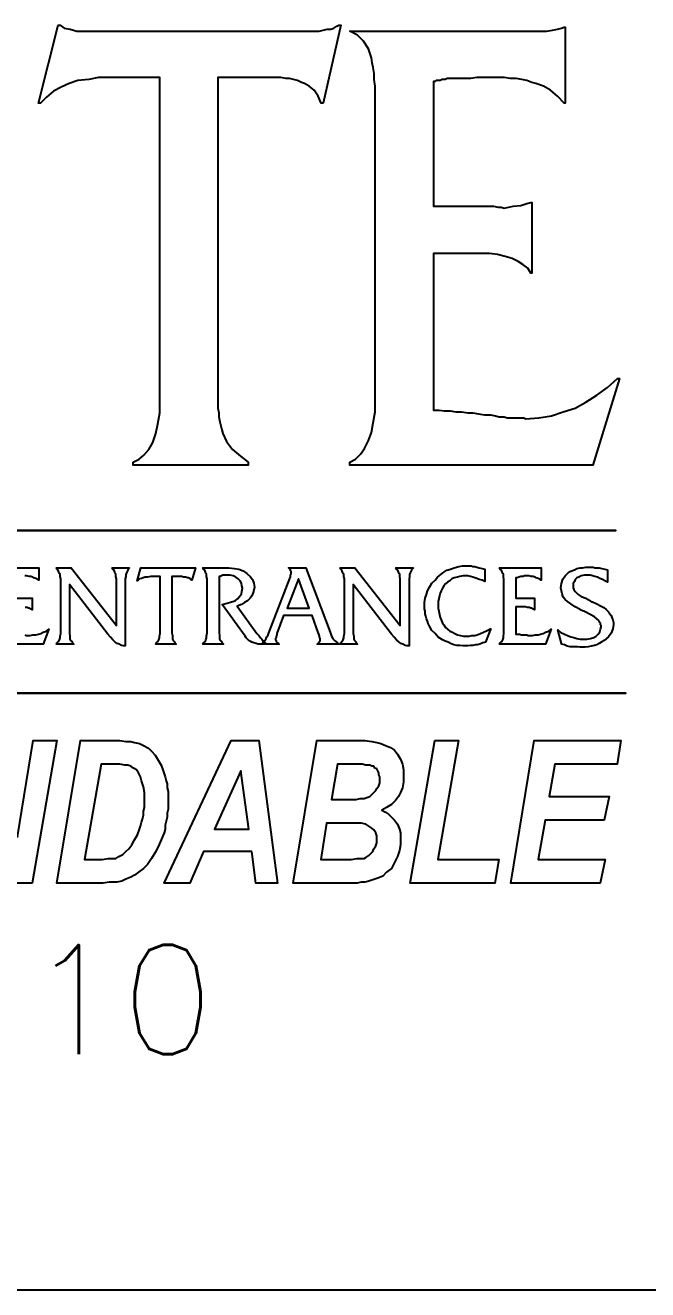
# Model space of a CAD drawing. Header units: inches. Extents: x -1.3 to 32.6, y -0.2 to 43.7.
# Drawn here: x 28.88 to 30.304, y -0.158 to 2.737 of the extents above; entities that cross this region are included whole.
import ezdxf

# ---------------------------------------------------------------- set-up
doc = ezdxf.new("R2010")
doc.units = ezdxf.units.IN
doc.header["$MEASUREMENT"] = 0
doc.layers.add('R-ANNO-TEXT', color=6, linetype='Continuous')
doc.layers.add('R-SWTS-OTLN', color=2, linetype='Continuous')
doc.styles.add('SWTSTEXT', font='romans.shx')

msp = doc.modelspace()

# ---------------------------------------------------------------- linework, layer by layer
at = {"layer": 'R-ANNO-TEXT'}
for points in [[(29.18766, 1.87861), (29.18766, 2.61747), (29.07503, 2.61747), (29.04799, 2.61747), (29.02547, 2.61297), (29.00069, 2.61071), (28.98042, 2.60396), (28.96239, 2.59495), (28.94437, 2.58594), (28.9286, 2.57242), (28.91509, 2.5589), (28.91058, 2.5589), (28.95564, 2.73686), (28.96014, 2.73686), (28.96915, 2.7301), (28.98267, 2.72785), (28.99844, 2.72335), (29.01871, 2.72335), (29.53006, 2.72335), (29.54132, 2.72335), (29.55259, 2.72335), (29.5616, 2.7256), (29.57061, 2.72785), (29.57962, 2.72785), (29.58638, 2.7301), (29.59313, 2.73461), (29.59764, 2.73686), (29.60214, 2.73686), (29.5616, 2.5589), (29.55709, 2.5589), (29.55033, 2.57467), (29.54132, 2.58819), (29.53006, 2.5972), (29.5188, 2.60396), (29.51204, 2.60621), (29.50303, 2.61071), (29.49402, 2.61297), (29.48501, 2.61522), (29.476, 2.61522), (29.46473, 2.61747), (29.45347, 2.61747), (29.44221, 2.61747), (29.32056, 2.61747), (29.32056, 1.88311), (29.32056, 1.87185), (29.32056, 1.86058), (29.32282, 1.84932), (29.32282, 1.84031), (29.32507, 1.82905), (29.32732, 1.82004), (29.32957, 1.81103), (29.33183, 1.80202), (29.34084, 1.78399), (29.35435, 1.76597), (29.37237, 1.75021), (29.3904, 1.73669), (29.3904, 1.72993), (29.12684, 1.72993), (29.12684, 1.73669), (29.14035, 1.74345), (29.15162, 1.75246), (29.16288, 1.76597), (29.17189, 1.78174), (29.17865, 1.80202), (29.18315, 1.82454), (29.18766, 1.84932), (29.18766, 1.87861), (29.18766, 1.87861)], [(29.18766, 1.87861), (29.18766, 2.61747), (29.07503, 2.61747), (29.07503, 2.61747), (29.04799, 2.61747), (29.02547, 2.61297), (29.00069, 2.61071), (28.98042, 2.60396), (28.96239, 2.59495), (28.94437, 2.58594), (28.9286, 2.57242), (28.91509, 2.5589), (28.91058, 2.5589), (28.95564, 2.73686), (28.96014, 2.73686), (28.96014, 2.73686), (28.96915, 2.7301), (28.98267, 2.72785), (28.99844, 2.72335), (29.01871, 2.72335), (29.53006, 2.72335), (29.53006, 2.72335), (29.54132, 2.72335), (29.55259, 2.72335), (29.5616, 2.7256), (29.57061, 2.72785), (29.57962, 2.72785), (29.58638, 2.7301), (29.59313, 2.73461), (29.59764, 2.73686), (29.60214, 2.73686), (29.5616, 2.5589), (29.55709, 2.5589), (29.55709, 2.5589), (29.55033, 2.57467), (29.54132, 2.58819), (29.53006, 2.5972), (29.5188, 2.60396), (29.5188, 2.60396), (29.51204, 2.60621), (29.50303, 2.61071), (29.49402, 2.61297), (29.48501, 2.61522), (29.476, 2.61522), (29.46473, 2.61747), (29.45347, 2.61747), (29.44221, 2.61747), (29.32056, 2.61747), (29.32056, 1.88311), (29.32056, 1.88311), (29.32056, 1.87185), (29.32056, 1.86058), (29.32282, 1.84932), (29.32282, 1.84031), (29.32507, 1.82905), (29.32732, 1.82004), (29.32957, 1.81103), (29.33183, 1.80202), (29.33183, 1.80202), (29.34084, 1.78399), (29.35435, 1.76597), (29.37237, 1.75021), (29.3904, 1.73669), (29.3904, 1.72993), (29.12684, 1.72993), (29.12684, 1.73669), (29.12684, 1.73669), (29.14035, 1.74345), (29.15162, 1.75246), (29.16288, 1.76597), (29.17189, 1.78174), (29.17865, 1.80202), (29.18315, 1.82454), (29.18766, 1.84932), (29.18766, 1.87861)], [(29.68099, 1.88086), (29.68099, 1.88086), (29.68099, 2.54764), (29.68099, 2.56566), (29.68099, 2.58143), (29.68099, 2.5972), (29.67873, 2.61297), (29.67873, 2.62648), (29.67648, 2.64), (29.67423, 2.65126), (29.67198, 2.66253), (29.66522, 2.6828), (29.65396, 2.70082), (29.64044, 2.71434), (29.62242, 2.72335), (30.05042, 2.72335), (30.05718, 2.72335), (30.06394, 2.72335), (30.06844, 2.72335), (30.07295, 2.72335), (30.08646, 2.7256), (30.09773, 2.72785), (30.10674, 2.7301), (30.11349, 2.73236), (30.11575, 2.73236), (30.11575, 2.5589), (30.11349, 2.5589), (30.09773, 2.57467), (30.08196, 2.58819), (30.06619, 2.5972), (30.04817, 2.60396), (30.03916, 2.60621), (30.02789, 2.61071), (30.01663, 2.61297), (30.00311, 2.61522), (29.9896, 2.61522), (29.97608, 2.61747), (29.96257, 2.61747), (29.9468, 2.61747), (29.92878, 2.61747), (29.91301, 2.61747), (29.89949, 2.61522), (29.88823, 2.61522), (29.87697, 2.61522), (29.86796, 2.61522), (29.85895, 2.61522), (29.85219, 2.61522), (29.84543, 2.61522), (29.84092, 2.61297), (29.83417, 2.61297), (29.82966, 2.61071), (29.82516, 2.61071), (29.82065, 2.61071), (29.8184, 2.60846), (29.81389, 2.60846), (29.81389, 2.32238), (29.94229, 2.32238), (29.9513, 2.32238), (29.96257, 2.32012), (29.96933, 2.32012), (29.97608, 2.31787), (29.99636, 2.32238), (30.01438, 2.32463), (30.02789, 2.32913), (30.0369, 2.33139), (30.03916, 2.33139), (30.03916, 2.1692), (30.0369, 2.1692), (30.03015, 2.18046), (30.01888, 2.18947), (30.00762, 2.19623), (29.9941, 2.20299), (29.97834, 2.20749), (29.96031, 2.212), (29.94229, 2.21425), (29.91977, 2.21425), (29.81389, 2.21425), (29.81389, 1.85608), (29.82741, 1.85608), (29.83867, 1.85383), (29.85219, 1.85383), (29.8657, 1.85157), (29.87922, 1.85157), (29.89274, 1.84932), (29.904, 1.84932), (29.91751, 1.84707), (29.93103, 1.84482), (29.94455, 1.84482), (29.95581, 1.84256), (29.96482, 1.84031), (29.97608, 1.84031), (29.98284, 1.83806), (29.99185, 1.83806), (29.99861, 1.83806), (30.00762, 1.83806), (30.01438, 1.83806), (30.02114, 1.83806), (30.02564, 1.83581), (30.05493, 1.83806), (30.08421, 1.84256), (30.11124, 1.85157), (30.13827, 1.86058), (30.16305, 1.8741), (30.18783, 1.88987), (30.21261, 1.90789), (30.23514, 1.92816), (30.23964, 1.92816), (30.17882, 1.72993), (29.62242, 1.72993), (29.62242, 1.73669), (29.63593, 1.74345), (29.6472, 1.75471), (29.65621, 1.76823), (29.66522, 1.78625), (29.67198, 1.80427), (29.67648, 1.8268), (29.68099, 1.85157), (29.68099, 1.88086), (29.68099, 1.88086)], [(29.68099, 1.88086), (29.68099, 1.88086), (29.68099, 2.54764), (29.68099, 2.54764), (29.68099, 2.56566), (29.68099, 2.58143), (29.68099, 2.5972), (29.67873, 2.61297), (29.67873, 2.62648), (29.67648, 2.64), (29.67423, 2.65126), (29.67198, 2.66253), (29.67198, 2.66253), (29.66522, 2.6828), (29.65396, 2.70082), (29.64044, 2.71434), (29.62242, 2.72335), (30.05042, 2.72335), (30.05042, 2.72335), (30.05718, 2.72335), (30.06394, 2.72335), (30.06844, 2.72335), (30.07295, 2.72335), (30.07295, 2.72335), (30.08646, 2.7256), (30.09773, 2.72785), (30.10674, 2.7301), (30.11349, 2.73236), (30.11575, 2.73236), (30.11575, 2.5589), (30.11349, 2.5589), (30.11349, 2.5589), (30.09773, 2.57467), (30.08196, 2.58819), (30.06619, 2.5972), (30.04817, 2.60396), (30.04817, 2.60396), (30.03916, 2.60621), (30.02789, 2.61071), (30.01663, 2.61297), (30.00311, 2.61522), (29.9896, 2.61522), (29.97608, 2.61747), (29.96257, 2.61747), (29.9468, 2.61747), (29.9468, 2.61747), (29.92878, 2.61747), (29.91301, 2.61747), (29.89949, 2.61522), (29.88823, 2.61522), (29.88823, 2.61522), (29.87697, 2.61522), (29.86796, 2.61522), (29.85895, 2.61522), (29.85219, 2.61522), (29.85219, 2.61522), (29.84543, 2.61522), (29.84092, 2.61297), (29.83417, 2.61297), (29.82966, 2.61071), (29.82966, 2.61071), (29.82516, 2.61071), (29.82065, 2.61071), (29.8184, 2.60846), (29.81389, 2.60846), (29.81389, 2.32238), (29.94229, 2.32238), (29.94229, 2.32238), (29.9513, 2.32238), (29.96257, 2.32012), (29.96933, 2.32012), (29.97608, 2.31787), (29.97608, 2.31787), (29.99636, 2.32238), (30.01438, 2.32463), (30.02789, 2.32913), (30.0369, 2.33139), (30.03916, 2.33139), (30.03916, 2.1692), (30.0369, 2.1692), (30.0369, 2.1692), (30.03015, 2.18046), (30.01888, 2.18947), (30.00762, 2.19623), (29.9941, 2.20299), (29.97834, 2.20749), (29.96031, 2.212), (29.94229, 2.21425), (29.91977, 2.21425), (29.81389, 2.21425), (29.81389, 1.85608), (29.81389, 1.85608), (29.82741, 1.85608), (29.83867, 1.85383), (29.85219, 1.85383), (29.8657, 1.85157), (29.87922, 1.85157), (29.89274, 1.84932), (29.904, 1.84932), (29.91751, 1.84707), (29.91751, 1.84707), (29.93103, 1.84482), (29.94455, 1.84482), (29.95581, 1.84256), (29.96482, 1.84031), (29.97608, 1.84031), (29.98284, 1.83806), (29.99185, 1.83806), (29.99861, 1.83806), (29.99861, 1.83806), (30.00762, 1.83806), (30.01438, 1.83806), (30.02114, 1.83806), (30.02564, 1.83581), (30.02564, 1.83581), (30.05493, 1.83806), (30.08421, 1.84256), (30.11124, 1.85157), (30.13827, 1.86058), (30.16305, 1.8741), (30.18783, 1.88987), (30.21261, 1.90789), (30.23514, 1.92816), (30.23964, 1.92816), (30.17882, 1.72993), (29.62242, 1.72993), (29.62242, 1.73669), (29.62242, 1.73669), (29.63593, 1.74345), (29.6472, 1.75471), (29.65621, 1.76823), (29.66522, 1.78625), (29.67198, 1.80427), (29.67648, 1.8268), (29.68099, 1.85157), (29.68099, 1.88086)], [(30.23141, 1.57998), (30.23141, 1.57998), (25.00116, 1.57998), (25.00116, 1.57998), (30.23141, 1.57998), (30.23141, 1.57998), (30.23141, 1.57998)], [(28.81623, 1.49483), (28.91142, 1.49483), (28.91142, 1.46641), (28.90857, 1.46783), (28.90431, 1.47068), (28.90005, 1.4721), (28.89721, 1.47352), (28.89295, 1.47494), (28.88868, 1.47494), (28.883, 1.47636), (28.87874, 1.47636)], [(29.11884, 1.49483), (29.116, 1.49199), (29.11458, 1.48914), (29.11316, 1.4863), (29.11174, 1.48346), (29.11032, 1.4792), (29.11032, 1.47494), (29.1089, 1.46925), (29.1089, 1.46357), (29.1089, 1.31582), (29.10463, 1.31582), (29.10037, 1.31724), (29.09469, 1.32008), (29.09043, 1.3215), (29.08616, 1.32434), (29.08048, 1.33002), (29.0748, 1.33571), (29.06912, 1.34281), (28.98103, 1.45647), (28.98103, 1.34991), (28.98103, 1.34423), (28.98245, 1.33855), (28.98245, 1.33429), (28.98245, 1.33144), (28.98387, 1.3286), (28.98671, 1.32576), (28.98814, 1.32292), (28.99098, 1.32008), (28.9512, 1.32008), (28.95262, 1.32292), (28.95546, 1.32576), (28.95688, 1.32718), (28.9583, 1.33002), (28.95972, 1.33429), (28.95972, 1.33855), (28.96114, 1.34423), (28.96114, 1.34991), (28.96114, 1.46357), (28.96114, 1.46925), (28.95972, 1.47494), (28.95972, 1.4792), (28.9583, 1.48204), (28.95688, 1.48488), (28.95546, 1.48914), (28.95262, 1.49199), (28.9512, 1.49483), (28.98529, 1.49483), (29.08901, 1.3627), (29.08901, 1.46357), (29.08901, 1.46925), (29.08759, 1.47494), (29.08759, 1.4792), (29.08616, 1.48204), (29.08474, 1.48488), (29.08332, 1.48914), (29.08048, 1.49199), (29.07906, 1.49483), (29.11884, 1.49483), (29.11884, 1.49483)], [(29.21545, 1.35133), (29.21545, 1.34565), (29.21687, 1.33997), (29.21687, 1.33429), (29.21687, 1.33144), (29.21829, 1.3286), (29.22113, 1.32576), (29.22255, 1.32292), (29.2254, 1.32008), (29.17851, 1.32008), (29.17993, 1.32292), (29.18277, 1.32576), (29.18419, 1.32718), (29.18561, 1.33002), (29.18704, 1.33429), (29.18704, 1.33855), (29.18846, 1.34423), (29.18846, 1.34991), (29.18846, 1.47494), (29.17425, 1.47494), (29.16715, 1.47494), (29.16004, 1.47352), (29.15436, 1.47352), (29.1501, 1.4721), (29.14583, 1.47068), (29.14157, 1.46925), (29.13873, 1.46641), (29.13589, 1.46499), (29.14441, 1.49483), (29.26944, 1.49483), (29.26091, 1.46641), (29.25807, 1.46783), (29.25665, 1.47068), (29.25381, 1.4721), (29.25097, 1.4721), (29.24671, 1.47352), (29.24244, 1.47352), (29.23818, 1.47494), (29.23392, 1.47494), (29.21545, 1.47494), (29.21545, 1.35133), (29.21545, 1.35133)], [(29.32342, 1.35133), (29.32342, 1.34565), (29.32485, 1.33997), (29.32485, 1.33429), (29.32485, 1.33144), (29.32627, 1.3286), (29.32911, 1.32576), (29.33053, 1.32292), (29.33337, 1.32008), (29.28649, 1.32008), (29.28791, 1.32292), (29.29075, 1.32576), (29.29217, 1.32718), (29.29359, 1.33002), (29.29501, 1.33429), (29.29501, 1.33855), (29.29643, 1.34565), (29.29643, 1.35133), (29.29643, 1.46357), (29.29643, 1.46925), (29.29501, 1.47494), (29.29501, 1.4792), (29.29359, 1.48204), (29.29217, 1.48488), (29.29075, 1.48914), (29.28791, 1.49199), (29.28649, 1.49483), (29.34616, 1.49483), (29.35894, 1.49341), (29.36889, 1.49199), (29.37883, 1.48772), (29.38736, 1.48204), (29.39446, 1.47494), (29.40014, 1.46783), (29.40298, 1.45931), (29.40441, 1.45079), (29.40298, 1.44368), (29.40156, 1.438), (29.39872, 1.4309), (29.39446, 1.42521), (29.38878, 1.41953), (29.38167, 1.41527), (29.37457, 1.411), (29.36463, 1.40674), (29.41009, 1.34423), (29.41293, 1.34139), (29.41435, 1.33997), (29.41719, 1.33713), (29.41861, 1.33429), (29.42145, 1.33144), (29.4243, 1.32718), (29.42856, 1.32292), (29.43282, 1.32008), (29.41861, 1.32008), (29.41719, 1.32008), (29.41293, 1.32008), (29.40867, 1.3215), (29.40298, 1.32292), (29.39872, 1.32434), (29.39446, 1.32718), (29.3902, 1.33002), (29.38594, 1.33429), (29.38309, 1.33855), (29.33053, 1.411), (29.34189, 1.41385), (29.35184, 1.41669), (29.36036, 1.41953), (29.36605, 1.42379), (29.37031, 1.42947), (29.37457, 1.43516), (29.37599, 1.44084), (29.37741, 1.44794), (29.37599, 1.45363), (29.37457, 1.45931), (29.37173, 1.46499), (29.36747, 1.46925), (29.36178, 1.47352), (29.3561, 1.47636), (29.349, 1.47778), (29.34189, 1.47778), (29.34047, 1.47778), (29.33905, 1.47778), (29.33621, 1.47778), (29.33479, 1.47778), (29.33195, 1.47778), (29.32911, 1.47636), (29.32627, 1.47494), (29.32342, 1.47494), (29.32342, 1.35133), (29.32342, 1.35133)], [(29.45555, 1.34423), (29.45555, 1.34281), (29.45555, 1.33997), (29.45413, 1.33855), (29.45413, 1.33713), (29.45413, 1.33571), (29.45413, 1.33429), (29.45271, 1.33287), (29.45271, 1.33144), (29.45271, 1.33002), (29.45413, 1.3286), (29.45413, 1.32718), (29.45413, 1.32576), (29.45555, 1.32434), (29.45697, 1.32292), (29.45981, 1.3215), (29.46123, 1.32008), (29.42003, 1.32008), (29.42287, 1.3215), (29.4243, 1.32434), (29.42714, 1.32576), (29.42856, 1.3286), (29.4314, 1.33287), (29.43282, 1.33713), (29.43566, 1.34139), (29.43708, 1.34565), (29.48539, 1.47068), (29.48539, 1.4721), (29.48681, 1.47352), (29.48681, 1.47494), (29.48681, 1.47636), (29.48681, 1.47778), (29.48823, 1.48062), (29.48823, 1.48204), (29.48823, 1.48346), (29.48823, 1.48488), (29.48823, 1.4863), (29.48681, 1.48772), (29.48681, 1.48914), (29.48681, 1.49057), (29.48539, 1.49199), (29.48397, 1.49341), (29.48255, 1.49483), (29.52233, 1.49483), (29.57773, 1.34707), (29.57915, 1.34281), (29.58057, 1.33855), (29.58342, 1.33429), (29.58484, 1.33144), (29.58768, 1.3286), (29.59052, 1.32576), (29.59478, 1.32292), (29.59762, 1.32008), (29.5479, 1.32008), (29.5479, 1.32008), (29.55074, 1.32292), (29.55358, 1.32576), (29.555, 1.3286), (29.555, 1.33002), (29.555, 1.33287), (29.55358, 1.33571), (29.55358, 1.33855), (29.55216, 1.34281), (29.55216, 1.34281), (29.55216, 1.34423), (29.55074, 1.34423), (29.55074, 1.34423), (29.53653, 1.38543), (29.47118, 1.38543), (29.45555, 1.34423), (29.45555, 1.34423)], [(29.76811, 1.49483), (29.76527, 1.49199), (29.76385, 1.48914), (29.76243, 1.4863), (29.76101, 1.48346), (29.75959, 1.4792), (29.75959, 1.47494), (29.75816, 1.46925), (29.75816, 1.46357), (29.75816, 1.31582), (29.7539, 1.31582), (29.74964, 1.31724), (29.74396, 1.32008), (29.7397, 1.3215), (29.73543, 1.32434), (29.72975, 1.33002), (29.72407, 1.33571), (29.71838, 1.34281), (29.6303, 1.45647), (29.6303, 1.34991), (29.6303, 1.34423), (29.63172, 1.33855), (29.63172, 1.33429), (29.63172, 1.33144), (29.63314, 1.3286), (29.63598, 1.32576), (29.6374, 1.32292), (29.64024, 1.32008), (29.60046, 1.32008), (29.60189, 1.32292), (29.60473, 1.32576), (29.60615, 1.32718), (29.60757, 1.33002), (29.60899, 1.33429), (29.60899, 1.33855), (29.61041, 1.34423), (29.61041, 1.34991), (29.61041, 1.46357), (29.61041, 1.46925), (29.60899, 1.47494), (29.60899, 1.4792), (29.60757, 1.48204), (29.60615, 1.48488), (29.60473, 1.48914), (29.60189, 1.49199), (29.60046, 1.49483), (29.63456, 1.49483), (29.73827, 1.3627), (29.73827, 1.46357), (29.73827, 1.46925), (29.73685, 1.47494), (29.73685, 1.4792), (29.73543, 1.48204), (29.73401, 1.48488), (29.73259, 1.48914), (29.72975, 1.49199), (29.72833, 1.49483), (29.76811, 1.49483), (29.76811, 1.49483)], [(29.9457, 1.3556), (29.93291, 1.32434), (29.92723, 1.32292), (29.92013, 1.32008), (29.91444, 1.31866), (29.91018, 1.31866), (29.9045, 1.31724), (29.89882, 1.31724), (29.89313, 1.31582), (29.88887, 1.31582), (29.88177, 1.31582), (29.87466, 1.31724), (29.86756, 1.31724), (29.86046, 1.31866), (29.85335, 1.3215), (29.84767, 1.32434), (29.84057, 1.32718), (29.83488, 1.33002), (29.82494, 1.33571), (29.81783, 1.34423), (29.81073, 1.35133), (29.80505, 1.36128), (29.80221, 1.36696), (29.80079, 1.37265), (29.79794, 1.37833), (29.79652, 1.38401), (29.7951, 1.38969), (29.7951, 1.39538), (29.79368, 1.40106), (29.79368, 1.40674), (29.79368, 1.41527), (29.7951, 1.42521), (29.79794, 1.43374), (29.80079, 1.44226), (29.80505, 1.45079), (29.81073, 1.45931), (29.81783, 1.46641), (29.82352, 1.47352), (29.83062, 1.4792), (29.83772, 1.48488), (29.84483, 1.48914), (29.85335, 1.49199), (29.86188, 1.49483), (29.87182, 1.49767), (29.88035, 1.49909), (29.89029, 1.49909), (29.89455, 1.49909), (29.90024, 1.49909), (29.9045, 1.49767), (29.90876, 1.49767), (29.91302, 1.49625), (29.91871, 1.49483), (29.92581, 1.49341), (29.93149, 1.49199), (29.93149, 1.46357), (29.92581, 1.46641), (29.91871, 1.46783), (29.91302, 1.47068), (29.90876, 1.4721), (29.9045, 1.47352), (29.89882, 1.47494), (29.89313, 1.47636), (29.88887, 1.47636), (29.88177, 1.47636), (29.87466, 1.47494), (29.86898, 1.47352), (29.86188, 1.4721), (29.85619, 1.46925), (29.85193, 1.46499), (29.84625, 1.46215), (29.84199, 1.45789), (29.83772, 1.45363), (29.83488, 1.44794), (29.83204, 1.44226), (29.8292, 1.43658), (29.82778, 1.4309), (29.82636, 1.42379), (29.82494, 1.41669), (29.82494, 1.40958), (29.82494, 1.40248), (29.82636, 1.39538), (29.82778, 1.38827), (29.8292, 1.38117), (29.83204, 1.37549), (29.83488, 1.36838), (29.83772, 1.36412), (29.84199, 1.35844), (29.84625, 1.35418), (29.85193, 1.34991), (29.85761, 1.34707), (29.8633, 1.34423), (29.86898, 1.34139), (29.87608, 1.33997), (29.88319, 1.33855), (29.89029, 1.33855), (29.89597, 1.33855), (29.90166, 1.33997), (29.90876, 1.33997), (29.91444, 1.34139), (29.92155, 1.34423), (29.92865, 1.34707), (29.93718, 1.35133), (29.9457, 1.3556), (29.9457, 1.3556)], [(29.96559, 1.32008), (29.96701, 1.32292), (29.96985, 1.32576), (29.97127, 1.32718), (29.97269, 1.33002), (29.97411, 1.33429), (29.97411, 1.33855), (29.97553, 1.34423), (29.97553, 1.34991), (29.97553, 1.46215), (29.97553, 1.46783), (29.97411, 1.47494), (29.97411, 1.4792), (29.97269, 1.48204), (29.97127, 1.48488), (29.96985, 1.48914), (29.96701, 1.49199), (29.96559, 1.49483), (30.06078, 1.49483), (30.06078, 1.46641), (30.05794, 1.46783), (30.05367, 1.47068), (30.04941, 1.4721), (30.04657, 1.47352), (30.04231, 1.47494), (30.03805, 1.47494), (30.03236, 1.47636), (30.0281, 1.47636), (30.02526, 1.47636), (30.02242, 1.47636), (30.01958, 1.47494), (30.01674, 1.47494), (30.01389, 1.47494), (30.00963, 1.47352), (30.00537, 1.4721), (30.00253, 1.4721), (30.00253, 1.42521), (30.04515, 1.42521), (30.04515, 1.39822), (30.04373, 1.39964), (30.04089, 1.40106), (30.03947, 1.40248), (30.03663, 1.40248), (30.03378, 1.4039), (30.02952, 1.4039), (30.02384, 1.40532), (30.01816, 1.40532), (30.00253, 1.40532), (30.00253, 1.34281), (30.00679, 1.34281), (30.01105, 1.34281), (30.01531, 1.34139), (30.01958, 1.34139), (30.02384, 1.34139), (30.0281, 1.34139), (30.03094, 1.33997), (30.03378, 1.33997), (30.04089, 1.33997), (30.04657, 1.34139), (30.05367, 1.34139), (30.05936, 1.34281), (30.06504, 1.34423), (30.07072, 1.34707), (30.07783, 1.34991), (30.08351, 1.35418), (30.07072, 1.32008), (29.96559, 1.32008), (29.96559, 1.32008)], [(30.107, 1.32132), (30.09848, 1.35258), (30.10558, 1.34689), (30.1141, 1.34263), (30.12121, 1.33979), (30.12831, 1.33695), (30.13541, 1.33553), (30.14252, 1.33269), (30.14962, 1.33127), (30.15672, 1.33127), (30.16525, 1.33127), (30.17377, 1.33269), (30.18088, 1.33553), (30.18656, 1.33837), (30.19082, 1.34263), (30.19508, 1.34832), (30.19651, 1.354), (30.19793, 1.35968), (30.19793, 1.3611), (30.19793, 1.36252), (30.19651, 1.36394), (30.19651, 1.36536), (30.19651, 1.36821), (30.19508, 1.36963), (30.19366, 1.37247), (30.19224, 1.37389), (30.18798, 1.37815), (30.1823, 1.38241), (30.17235, 1.3881), (30.16099, 1.39378), (30.15815, 1.3952), (30.1553, 1.39662), (30.15246, 1.39804), (30.14962, 1.39946), (30.13826, 1.40514), (30.12831, 1.41225), (30.12121, 1.41793), (30.11552, 1.42219), (30.11126, 1.42788), (30.10842, 1.43498), (30.107, 1.44208), (30.10558, 1.44919), (30.107, 1.45913), (30.10984, 1.46908), (30.11552, 1.47618), (30.12263, 1.48328), (30.12689, 1.48613), (30.13257, 1.48897), (30.13683, 1.49039), (30.14252, 1.49323), (30.14962, 1.49465), (30.1553, 1.49465), (30.16241, 1.49607), (30.16951, 1.49607), (30.17377, 1.49607), (30.17946, 1.49607), (30.18372, 1.49465), (30.18798, 1.49465), (30.19366, 1.49465), (30.19935, 1.49323), (30.20645, 1.49181), (30.21213, 1.49039), (30.21213, 1.46197), (30.20645, 1.46481), (30.20077, 1.46766), (30.19508, 1.4705), (30.1894, 1.47334), (30.18372, 1.47476), (30.17804, 1.47618), (30.17235, 1.4776), (30.16667, 1.4776), (30.15957, 1.4776), (30.15246, 1.47618), (30.14678, 1.47334), (30.14252, 1.47192), (30.13826, 1.46766), (30.13683, 1.46339), (30.13399, 1.45913), (30.13399, 1.45345), (30.13399, 1.44919), (30.13541, 1.44492), (30.13826, 1.44066), (30.1411, 1.43782), (30.14536, 1.43356), (30.15246, 1.4293), (30.16241, 1.42503), (30.17377, 1.41935), (30.17377, 1.41935), (30.17519, 1.41793), (30.17661, 1.41651), (30.17804, 1.41651), (30.18798, 1.41225), (30.19651, 1.40799), (30.20361, 1.40372), (30.20929, 1.39946), (30.21213, 1.39662), (30.21497, 1.39378), (30.21782, 1.38952), (30.22066, 1.38525), (30.22208, 1.38099), (30.22492, 1.37531), (30.22634, 1.36963), (30.22634, 1.36536), (30.22492, 1.35542), (30.22066, 1.34547), (30.21497, 1.33695), (30.20503, 1.32843), (30.19935, 1.32558), (30.19366, 1.32132), (30.18798, 1.31848), (30.1823, 1.31706), (30.17519, 1.31564), (30.16809, 1.31422), (30.16099, 1.3128), (30.15388, 1.3128), (30.14962, 1.3128), (30.14394, 1.31422), (30.13826, 1.31422), (30.13257, 1.31422), (30.12689, 1.31422), (30.11979, 1.31564), (30.1141, 1.31848), (30.107, 1.3199), (30.107, 1.32132), (30.107, 1.32132)], [(29.4797, 1.40248), (29.52943, 1.40248), (29.50528, 1.46925), (29.4797, 1.40248), (29.4797, 1.40248)], [(28.85317, 1.42521), (28.89579, 1.42521), (28.89579, 1.39822), (28.89437, 1.39964), (28.89153, 1.40106), (28.89011, 1.40248), (28.88726, 1.40248), (28.88442, 1.4039), (28.88016, 1.4039)], [(28.87874, 1.34139), (28.88158, 1.33997), (28.88442, 1.33997), (28.89153, 1.33997), (28.89721, 1.34139), (28.90431, 1.34139), (28.91, 1.34281), (28.91568, 1.34423), (28.92136, 1.34707), (28.92846, 1.34991), (28.93415, 1.35418), (28.92136, 1.32008), (28.81623, 1.32008)], [(30.25417, 1.20764), (30.25417, 1.20764), (25.02391, 1.20764), (25.02391, 1.20764), (30.25417, 1.20764), (30.25417, 1.20764), (30.25417, 1.20764)], [(28.89606, 0.77289), (28.84425, 0.77289), (28.76991, 0.9914), (28.73387, 0.77289), (28.68206, 0.77289), (28.73612, 1.09953), (28.79019, 1.09953), (28.86227, 0.87877), (28.89831, 1.09953), (28.95238, 1.09953), (28.89606, 0.77289), (28.89606, 0.77289)], [(28.95238, 0.77289), (29.00644, 1.09953), (29.08078, 1.09953), (29.09655, 1.09953), (29.11006, 1.09727), (29.12133, 1.09727), (29.13034, 1.09502), (29.1416, 1.09277), (29.15061, 1.08826), (29.16187, 1.0815), (29.16863, 1.07475), (29.17764, 1.06574), (29.1844, 1.05447), (29.19116, 1.04321), (29.19566, 1.02969), (29.19792, 1.02294), (29.20017, 1.01618), (29.20242, 1.00717), (29.20467, 1.00041), (29.20467, 0.9914), (29.20693, 0.98239), (29.20693, 0.97113), (29.20693, 0.96211), (29.20693, 0.9531), (29.20693, 0.94184), (29.20467, 0.93283), (29.20467, 0.92382), (29.20242, 0.91481), (29.20017, 0.9058), (29.20017, 0.89679), (29.19792, 0.88778), (29.19116, 0.87201), (29.1844, 0.85624), (29.17764, 0.84272), (29.16863, 0.82921), (29.15962, 0.81569), (29.15061, 0.80668), (29.13935, 0.79767), (29.13034, 0.79091), (29.12133, 0.78641), (29.11006, 0.7819), (29.10105, 0.7774), (29.08979, 0.77515), (29.08078, 0.77515), (29.07177, 0.77515), (29.05825, 0.77289), (29.04474, 0.77289), (28.95238, 0.77289), (28.95238, 0.77289)], [(29.3984, 0.84498), (29.28802, 0.84498), (29.25648, 0.77289), (29.19792, 0.77289), (29.3511, 1.09953), (29.41417, 1.09953), (29.45697, 0.77289), (29.40741, 0.77289), (29.3984, 0.84498), (29.3984, 0.84498)], [(29.49301, 0.77289), (29.54708, 1.09953), (29.63943, 1.09953), (29.65745, 1.09953), (29.67322, 1.09727), (29.68449, 1.09502), (29.6935, 1.09277), (29.70476, 1.08826), (29.71602, 1.08376), (29.72503, 1.077), (29.73179, 1.06799), (29.73855, 1.05673), (29.74306, 1.04546), (29.74531, 1.03195), (29.74531, 1.01843), (29.74531, 1.00491), (29.74306, 0.9914), (29.73855, 0.98014), (29.73404, 0.97113), (29.72729, 0.96211), (29.71828, 0.9531), (29.70701, 0.94635), (29.69575, 0.93959), (29.70476, 0.93508), (29.71152, 0.93058), (29.71828, 0.92382), (29.72503, 0.91706), (29.73179, 0.90805), (29.7363, 0.89679), (29.73855, 0.88778), (29.73855, 0.87651), (29.73855, 0.86075), (29.7363, 0.84723), (29.73179, 0.83371), (29.72503, 0.8202), (29.71828, 0.80668), (29.70701, 0.79767), (29.698, 0.78866), (29.68674, 0.78416), (29.67998, 0.7819), (29.67322, 0.77965), (29.66647, 0.7774), (29.65745, 0.77515), (29.64844, 0.77515), (29.63943, 0.77289), (29.62817, 0.77289), (29.61916, 0.77289), (29.49301, 0.77289), (29.49301, 0.77289)], [(29.76108, 0.77289), (29.81739, 1.09953), (29.87146, 1.09953), (29.82415, 0.82696), (29.96381, 0.82696), (29.9548, 0.77289), (29.76108, 0.77289), (29.76108, 0.77289)], [(29.99085, 0.77289), (30.04491, 1.09953), (30.24314, 1.09953), (30.23413, 1.04546), (30.09222, 1.04546), (30.0787, 0.97113), (30.21611, 0.97113), (30.20485, 0.91706), (30.06969, 0.91706), (30.05392, 0.82696), (30.2071, 0.82696), (30.19584, 0.77289), (29.99085, 0.77289), (29.99085, 0.77289)], [(29.01545, 0.82696), (29.04248, 0.82696), (29.056, 0.82696), (29.06952, 0.82921), (29.07853, 0.82921), (29.08754, 0.82921), (29.09429, 0.83371), (29.1033, 0.83822), (29.11006, 0.84498), (29.11682, 0.85173), (29.12358, 0.86075), (29.13034, 0.87201), (29.13709, 0.88327), (29.1416, 0.89679), (29.14385, 0.90355), (29.14611, 0.91256), (29.14836, 0.91931), (29.15061, 0.92832), (29.15061, 0.93734), (29.15286, 0.94635), (29.15286, 0.95536), (29.15286, 0.96437), (29.15286, 0.98014), (29.15061, 0.99365), (29.14611, 1.00717), (29.14385, 1.01618), (29.13935, 1.02519), (29.13484, 1.03195), (29.12808, 1.03645), (29.12133, 1.04096), (29.11457, 1.04321), (29.10781, 1.04321), (29.09655, 1.04546), (29.08528, 1.04546), (29.05375, 1.04546), (29.01545, 0.82696), (29.01545, 0.82696)], [(29.58087, 0.96437), (29.62367, 0.96437), (29.63718, 0.96437), (29.64619, 0.96662), (29.6552, 0.96662), (29.66196, 0.96887), (29.66872, 0.97113), (29.67322, 0.97563), (29.67773, 0.98014), (29.68223, 0.98464), (29.68449, 0.98915), (29.68899, 0.9959), (29.69124, 1.00266), (29.69124, 1.00942), (29.69124, 1.01618), (29.68899, 1.02068), (29.68899, 1.02519), (29.68674, 1.02969), (29.68449, 1.0342), (29.67998, 1.03645), (29.67773, 1.04096), (29.67322, 1.04096), (29.66872, 1.04321), (29.65971, 1.04321), (29.6507, 1.04546), (29.63718, 1.04546), (29.59438, 1.04546), (29.58087, 0.96437), (29.58087, 0.96437)], [(29.39164, 0.89679), (29.37362, 1.02969), (29.3128, 0.89679), (29.39164, 0.89679), (29.39164, 0.89679)], [(29.55609, 0.82696), (29.61015, 0.82696), (29.62592, 0.82696), (29.63943, 0.82921), (29.64844, 0.82921), (29.6552, 0.82921), (29.65971, 0.83146), (29.66647, 0.83597), (29.67097, 0.84047), (29.67548, 0.84498), (29.67773, 0.85173), (29.68223, 0.85849), (29.68449, 0.86525), (29.68449, 0.87201), (29.68449, 0.88102), (29.68223, 0.88778), (29.67773, 0.89454), (29.67322, 0.89904), (29.66647, 0.90355), (29.65971, 0.90805), (29.64844, 0.9103), (29.63943, 0.9103), (29.5696, 0.9103), (29.55609, 0.82696), (29.55609, 0.82696)]]:
    msp.add_lwpolyline(points, dxfattribs=at)
at = {"layer": 'R-SWTS-OTLN'}
msp.add_line((-1.3233, -0.15797), (32.5527, -0.15797), dxfattribs=at)

# ---------------------------------------------------------------- texts
at = {"layer": 'R-ANNO-TEXT', "style": 'SWTSTEXT'}
msp.add_text('FEB 2010', height=0.25, dxfattribs=at).set_placement((27.66327, 0.3815))

doc.saveas('drawing.dxf')
